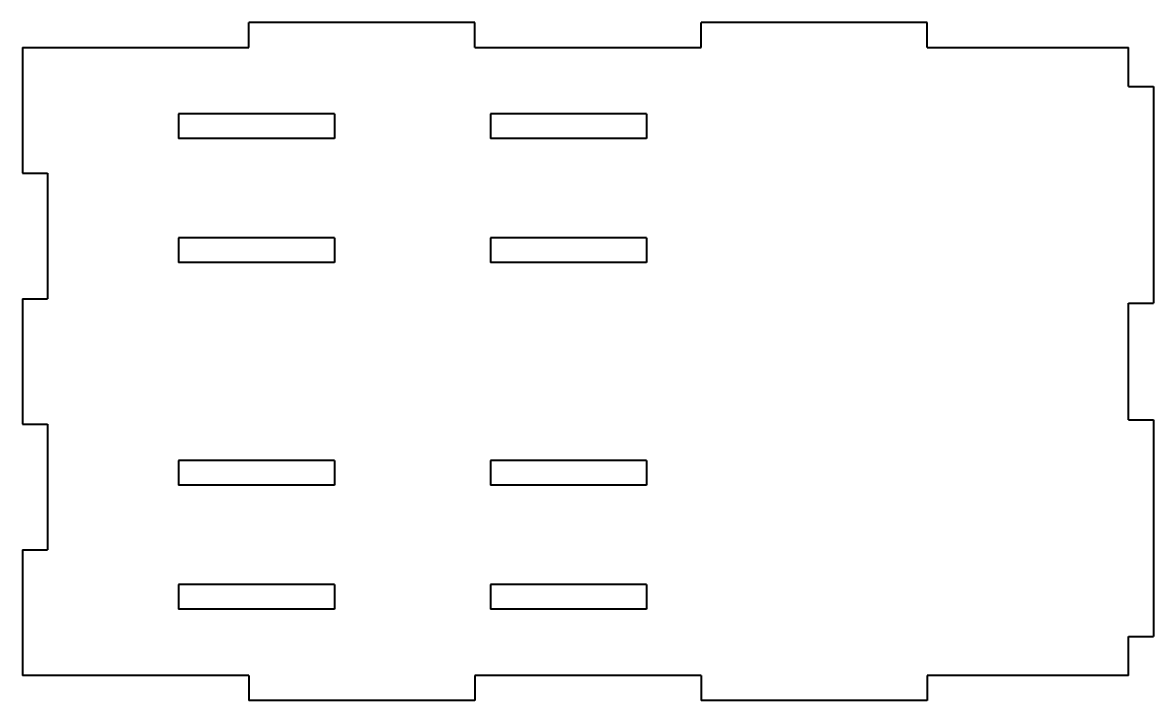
# Model space of a CAD drawing. Header units: inches. Extents: x 0 to 5.71, y -1.71 to 1.71.
import ezdxf

# ---------------------------------------------------------------- set-up
doc = ezdxf.new("R2010")
doc.units = ezdxf.units.IN
doc.header["$MEASUREMENT"] = 0
doc.layers.add('Visible', color=7, linetype='Continuous', lineweight=40)

msp = doc.modelspace()

# ---------------------------------------------------------------- linework, layer by layer
at = {"layer": 'Visible'}
for p, q in [((2.2835, 1.7106, 8.875), (1.1417, 1.7106, 8.875)), ((1.1417, 1.5856, 8.875), (1.1417, 1.7106, 8.875)), ((2.2835, 1.5856, 8.875), (2.2835, 1.7106, 8.875)), ((4.5669, 1.7106, 8.875), (3.4252, 1.7106, 8.875)), ((3.4252, 1.5856, 8.875), (3.4252, 1.7106, 8.875)), ((4.5669, 1.5856, 8.875), (4.5669, 1.7106, 8.875)), ((0, 1.5856, 8.875), (1.1417, 1.5856, 8.875)), ((0, 1.5856, 8.875), (0, 0.9514, 8.875)), ((2.2835, 1.5856, 8.875), (3.4252, 1.5856, 8.875)), ((4.5669, 1.5856, 8.875), (5.5837, 1.5856, 8.875)), ((5.5837, 1.3888, 8.875), (5.5837, 1.5856, 8.875)), ((5.5837, 1.3888, 8.875), (5.7087, 1.3888, 8.875)), ((5.7087, 1.3888, 8.875), (5.7087, 0.2953, 8.875)), ((1.5748, 1.25, 8.875), (0.7874, 1.25, 8.875)), ((0.7874, 1.25, 8.875), (0.7874, 1.125, 8.875)), ((1.5748, 1.25, 8.875), (1.5748, 1.125, 8.875)), ((3.1496, 1.25, 8.875), (2.3622, 1.25, 8.875)), ((2.3622, 1.25, 8.875), (2.3622, 1.125, 8.875)), ((3.1496, 1.25, 8.875), (3.1496, 1.125, 8.875)), ((1.5748, 1.125, 8.875), (0.7874, 1.125, 8.875)), ((3.1496, 1.125, 8.875), (2.3622, 1.125, 8.875)), ((0, 0.9514, 8.875), (0.125, 0.9514, 8.875)), ((0.125, 0.9514, 8.875), (0.125, 0.3171, 8.875)), ((1.5748, 0.625, 8.875), (0.7874, 0.625, 8.875)), ((0.7874, 0.625, 8.875), (0.7874, 0.5, 8.875)), ((1.5748, 0.625, 8.875), (1.5748, 0.5, 8.875)), ((3.1496, 0.625, 8.875), (2.3622, 0.625, 8.875)), ((2.3622, 0.625, 8.875), (2.3622, 0.5, 8.875)), ((3.1496, 0.625, 8.875), (3.1496, 0.5, 8.875)), ((1.5748, 0.5, 8.875), (0.7874, 0.5, 8.875)), ((3.1496, 0.5, 8.875), (2.3622, 0.5, 8.875)), ((0, 0.3171, 8.875), (0.125, 0.3171, 8.875)), ((0, 0.3171, 8.875), (0, -0.3171, 8.875)), ((5.5837, -0.2953, 8.875), (5.5837, 0.2953, 8.875)), ((5.5837, 0.2953, 8.875), (5.7087, 0.2953, 8.875)), ((0, -0.3171, 8.875), (0.125, -0.3171, 8.875)), ((0.125, -0.3171, 8.875), (0.125, -0.9514, 8.875)), ((5.5837, -0.2953, 8.875), (5.7087, -0.2953, 8.875)), ((5.7087, -0.2953, 8.875), (5.7087, -1.3888, 8.875)), ((1.5748, -0.5, 8.875), (0.7874, -0.5, 8.875)), ((0.7874, -0.5, 8.875), (0.7874, -0.625, 8.875)), ((1.5748, -0.5, 8.875), (1.5748, -0.625, 8.875)), ((3.1496, -0.5, 8.875), (2.3622, -0.5, 8.875)), ((2.3622, -0.5, 8.875), (2.3622, -0.625, 8.875)), ((3.1496, -0.5, 8.875), (3.1496, -0.625, 8.875)), ((1.5748, -0.625, 8.875), (0.7874, -0.625, 8.875)), ((3.1496, -0.625, 8.875), (2.3622, -0.625, 8.875)), ((0, -0.9514, 8.875), (0.125, -0.9514, 8.875)), ((0, -0.9514, 8.875), (0, -1.5856, 8.875)), ((1.5748, -1.125, 8.875), (0.7874, -1.125, 8.875)), ((0.7874, -1.125, 8.875), (0.7874, -1.25, 8.875)), ((1.5748, -1.125, 8.875), (1.5748, -1.25, 8.875)), ((3.1496, -1.125, 8.875), (2.3622, -1.125, 8.875)), ((2.3622, -1.125, 8.875), (2.3622, -1.25, 8.875)), ((3.1496, -1.125, 8.875), (3.1496, -1.25, 8.875)), ((1.5748, -1.25, 8.875), (0.7874, -1.25, 8.875)), ((3.1496, -1.25, 8.875), (2.3622, -1.25, 8.875)), ((5.5837, -1.5856, 8.875), (5.5837, -1.3888, 8.875)), ((5.5837, -1.3888, 8.875), (5.7087, -1.3888, 8.875)), ((1.1417, -1.5856, 8.875), (0, -1.5856, 8.875)), ((1.1417, -1.5856, 8.875), (1.1417, -1.7106, 8.875)), ((2.2835, -1.5856, 8.875), (2.2835, -1.7106, 8.875)), ((3.4252, -1.5856, 8.875), (2.2835, -1.5856, 8.875)), ((3.4252, -1.5856, 8.875), (3.4252, -1.7106, 8.875)), ((5.5837, -1.5856, 8.875), (4.5669, -1.5856, 8.875)), ((4.5669, -1.5856, 8.875), (4.5669, -1.7106, 8.875)), ((2.2835, -1.7106, 8.875), (1.1417, -1.7106, 8.875)), ((4.5669, -1.7106, 8.875), (3.4252, -1.7106, 8.875))]:
    msp.add_line(p, q, dxfattribs=at)

doc.saveas('drawing.dxf')
